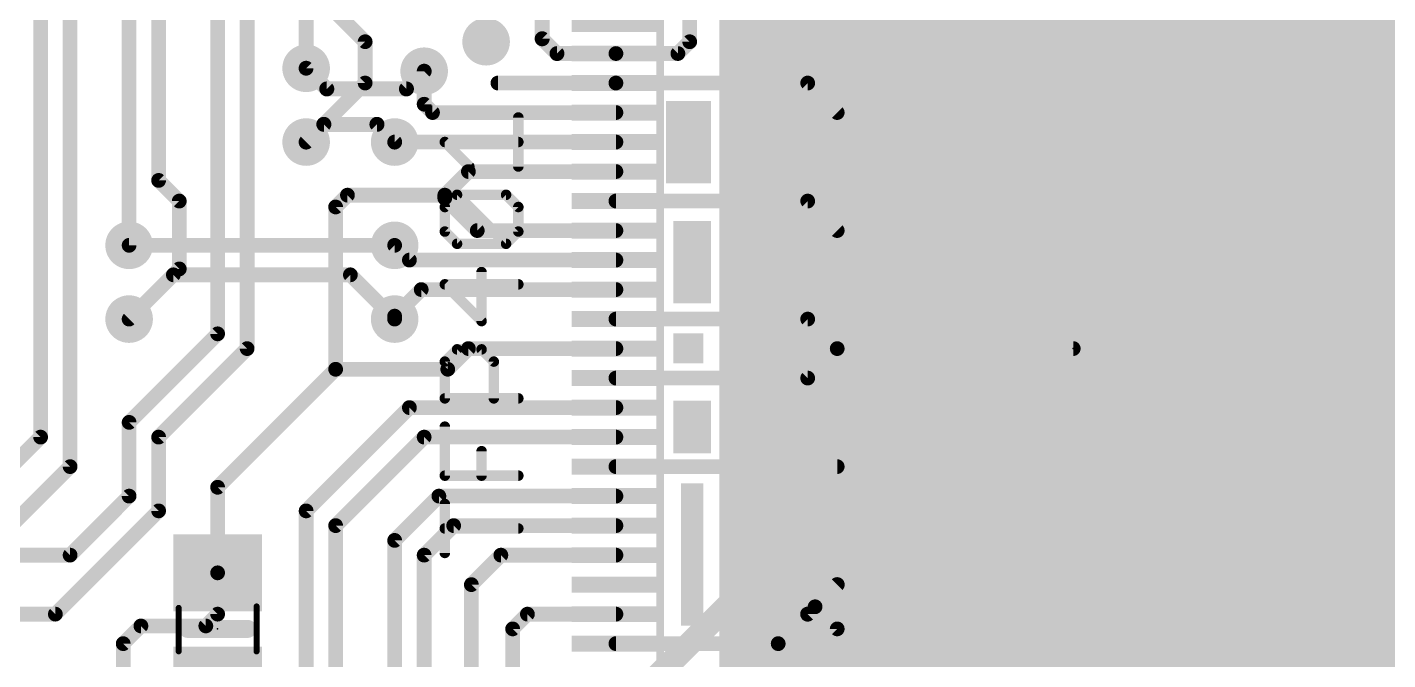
# Model space of a CAD drawing. Extents: x -30 to 79, y -8 to 63.
# Drawn here: x 11.27 to 34.33, y 26.73 to 37.45 of the extents above; entities that cross this region are included whole.
import ezdxf

# ---------------------------------------------------------------- set-up
doc = ezdxf.new("R2010")
doc.units = 0
for name, color, linetype in [('1', 12, 'CONTINUOUS'), ('16', 132, 'CONTINUOUS'), ('17', 110, 'CONTINUOUS'), ('18', 3, 'CONTINUOUS'), ('21', 40, 'CONTINUOUS'), ('23', 40, 'CONTINUOUS'), ('41', 12, 'CONTINUOUS'), ('51', 253, 'CONTINUOUS')]:
    doc.layers.add(name, color=color, linetype=linetype)

# ---------------------------------------------------------------- blocks, each defined once
blk = doc.blocks.new('RECT')
blk.add_solid([(-0.5, -0.5), (0.5, -0.5), (-0.5, 0.5), (0.5, 0.5)])
blk = doc.blocks.new('ROUNDP')
at = {"const_width": 0.5}
blk.add_lwpolyline([(0, -0.25, 1), (0, 0.25, 1), (0, -0.25)], format="xyb", dxfattribs=at)
blk = doc.blocks.new('ROUNDV')
at = {"const_width": 0.5}
blk.add_lwpolyline([(0, -0.25, 1), (0, 0.25, 1), (0, -0.25)], format="xyb", dxfattribs=at)

msp = doc.modelspace()

# ---------------------------------------------------------------- linework, layer by layer
at = {"layer": '1'}
for points, const_width in [([(14.5, 32.25), (14.5, 43)], 0.25), ([(15, 32), (15, 42.75)], 0.25), ([(16, 42.75), (16, 36.75)], 0.25), ([(11.5, 30.5), (11.5, 41.5)], 0.25), ([(13.5, 41.5), (13.5, 34.85)], 0.25), ([(12, 30), (12, 41.25)], 0.25), ([(13, 41.25), (13, 33.75)], 0.25), ([(20, 37.25), (20, 39.484)], 0.254), ([(22.5, 38.1), (22.5, 37.2)], 0.25), ([(16.5, 37.7), (17, 37.2)], 0.25), ([(20.25, 37), (20, 37.25)], 0.254), ([(17, 37.2), (17, 36.5)], 0.25), ([(21.25, 37), (20.25, 37)], 0.25), ([(22.3, 37), (21.25, 37)], 0.25), ([(22.5, 37.2), (22.3, 37)], 0.25), ([(18, 36.1414), (18, 36.7)], 0.25), ([(17, 36.5), (16, 35.5)], 0.25), ([(19.25, 36.5), (21.25, 36.5)], 0.25), ([(21.25, 36.5), (24.5, 36.5)], 0.25), ([(24.5, 36.5), (25, 36)], 0.25), ([(18.1414, 36), (18, 36.1414)], 0.25), ([(21.25, 36), (18.1414, 36)], 0.25), ([(17.5, 35.5), (21.25, 35.5)], 0.25), ([(18.35, 34.6), (18.75, 35)], 0.25), ([(21.25, 35), (18.75, 35)], 0.25), ([(13.5, 34.85), (13.85, 34.5)], 0.25), ([(13.85, 34.5), (13.85, 33.35)], 0.25), ([(16.5, 34.4), (16.7, 34.6)], 0.25), ([(16.7, 34.6), (18.35, 34.6)], 0.25), ([(18.35, 34.6), (18.35, 34.55)], 0.25), ([(18.35, 34.55), (18.9, 34)], 0.25), ([(21.25, 34.5), (24.5, 34.5)], 0.25), ([(24.5, 34.5), (25, 34)], 0.25), ([(16.5, 34.4), (16.5, 31.65)], 0.25), ([(21.25, 34), (18.9, 34)], 0.25), ([(17.75, 33.5), (17.5, 33.75)], 0.25), ([(13.85, 33.35), (13, 32.5)], 0.25), ([(21.25, 33.5), (17.75, 33.5)], 0.25), ([(17.5, 32.55), (17.95, 33)], 0.25), ([(21.25, 33), (17.95, 33)], 0.25), ([(17.5, 32.5), (17.5, 32.55)], 0.25), ([(21.25, 32.5), (24.5, 32.5)], 0.25), ([(24.5, 32.5), (25, 32)], 0.25), ([(13, 30.75), (14.5, 32.25)], 0.25), ([(13.5, 30.5), (15, 32)], 0.25), ([(18.75, 32), (18.4, 31.65)], 0.25), ([(21.25, 32), (18.75, 32)], 0.25), ([(24.5, 31.5), (25, 32)], 0.25), ([(25, 32), (29, 32)], 0.25), ([(16.5, 31.65), (14.5, 29.65)], 0.25), ([(18.4, 31.65), (16.5, 31.65)], 0.25), ([(21.25, 31.5), (24.5, 31.5)], 0.25), ([(17.75, 31), (16, 29.25)], 0.25), ([(21.25, 31), (17.75, 31)], 0.25), ([(13, 29.5), (13, 30.75)], 0.25), ([(11, 30), (11.5, 30.5)], 0.25), ([(13.5, 29.25), (13.5, 30.5)], 0.25), ([(16.5, 29), (18, 30.5)], 0.25), ([(18, 30.5), (21.25, 30.5)], 0.25), ([(11, 29), (12, 30)], 0.25), ([(21.25, 30), (25, 30)], 0.25), ([(14.5, 29.65), (14.5, 28.2)], 0.25), ([(12, 28.5), (13, 29.5)], 0.25), ([(17.5, 28.75), (18.25, 29.5)], 0.25), ([(18.25, 29.5), (21.25, 29.5)], 0.25), ([(11.75, 27.5), (13.5, 29.25)], 0.25), ([(16, 29.25), (16, 23.25)], 0.25), ([(16.5, 23), (16.5, 29)], 0.25), ([(18, 28.5), (18.5, 29)], 0.25), ([(21.25, 29), (18.5, 29)], 0.25), ([(17.5, 22), (17.5, 28.75)], 0.25), ([(9.25, 28.5), (12, 28.5)], 0.25), ([(18, 21.75), (18, 28.5)], 0.25), ([(19.3, 28.5), (18.8, 28)], 0.25), ([(21.25, 28.5), (19.3, 28.5)], 0.25), ([(14.5, 28.2), (14.5, 27.5)], 0.25), ([(18.8, 28), (18.8, 21.743)], 0.25), ([(24.5, 27.5), (25, 28)], 0.254), ([(24.625, 27.625), (25, 28)], 0.25), ([(24, 27), (24.625, 27.625)], 0.25), ([(25, 27.25), (24.625, 27.625)], 0.25), ([(9.25, 27.5), (11.75, 27.5)], 0.25), ([(14.5, 27.5), (14.3, 27.3)], 0.25), ([(19.75, 27.5), (19.5, 27.25)], 0.25), ([(21.25, 27.5), (19.75, 27.5)], 0.25), ([(24.5, 24.25), (24.5, 27.5)], 0.254), ([(13.2, 27.3), (12.9, 27)], 0.25), ([(14.3, 27.3), (13.2, 27.3)], 0.25), ([(19.5, 27.25), (19.5, 21.266)], 0.25), ([(25, 24.25), (25, 27.25)], 0.25), ([(12.9, 27), (12.9, 24.75)], 0.25), ([(21.25, 27), (24, 27)], 0.25), ([(23, 26), (24, 27)], 0.25)]:
    msp.add_lwpolyline(points, dxfattribs=dict(at, const_width=const_width))
for points, const_width in [([(20.0449, 37.2949, 1), (19.9551, 37.2051)], 0.127), ([(17.0625, 37.2, 1), (16.9375, 37.2)], 0.125), ([(16.9558, 37.1558, 1), (17.0442, 37.2442)], 0.125), ([(19.9365, 37.25, 1), (20.0635, 37.25)], 0.127), ([(20.25, 37.0625, 1), (20.25, 36.9375)], 0.125), ([(21.25, 37.0625, 1), (21.25, 36.9375)], 0.125), ([(21.25, 36.9375, 1), (21.25, 37.0625)], 0.125), ([(22.3, 36.9375, 1), (22.3, 37.0625)], 0.125), ([(22.4375, 37.2, 1), (22.5625, 37.2)], 0.125), ([(22.5442, 37.1558, 1), (22.4558, 37.2442)], 0.125), ([(20.2051, 36.9551, 1), (20.2949, 37.0449)], 0.127), ([(22.2558, 37.0442, 1), (22.3442, 36.9558)], 0.125), ([(15.9375, 36.75, 1), (16.0625, 36.75)], 0.125), ([(18.0625, 36.7, 1), (17.9375, 36.7)], 0.125), ([(16.9375, 36.5, 1), (17.0625, 36.5)], 0.125), ([(17.0442, 36.4558, 1), (16.9558, 36.5442)], 0.125), ([(19.25, 36.5625, 1), (19.25, 36.4375)], 0.125), ([(21.25, 36.5625, 1), (21.25, 36.4375)], 0.125), ([(21.25, 36.4375, 1), (21.25, 36.5625)], 0.125), ([(24.5442, 36.5442, 1), (24.4558, 36.4558)], 0.125), ([(24.5, 36.4375, 1), (24.5, 36.5625)], 0.125), ([(18.0442, 36.1856, 1), (17.9558, 36.0972)], 0.125), ([(17.9375, 36.1414, 1), (18.0625, 36.1414)], 0.125), ([(18.1414, 36.0625, 1), (18.1414, 35.9375)], 0.125), ([(18.0972, 35.9558, 1), (18.1856, 36.0442)], 0.125), ([(21.25, 35.9375, 1), (21.25, 36.0625)], 0.125), ([(24.9558, 35.9558, 1), (25.0442, 36.0442)], 0.125), ([(15.9558, 35.5442, 1), (16.0442, 35.4558)], 0.125), ([(17.5, 35.5625, 1), (17.5, 35.4375)], 0.125), ([(21.25, 35.4375, 1), (21.25, 35.5625)], 0.125), ([(18.75, 35.0625, 1), (18.75, 34.9375)], 0.125), ([(18.7942, 34.9558, 1), (18.7058, 35.0442)], 0.125), ([(21.25, 34.9375, 1), (21.25, 35.0625)], 0.125), ([(13.5442, 34.8942, 1), (13.4558, 34.8058)], 0.125), ([(13.4375, 34.85, 1), (13.5625, 34.85)], 0.125), ([(13.9125, 34.5, 1), (13.7875, 34.5)], 0.125), ([(13.8058, 34.4558, 1), (13.8942, 34.5442)], 0.125), ([(16.7, 34.6625, 1), (16.7, 34.5375)], 0.125), ([(16.7442, 34.5558, 1), (16.6558, 34.6442)], 0.125), ([(18.4125, 34.6, 1), (18.2875, 34.6)], 0.125), ([(18.3058, 34.6442, 1), (18.3942, 34.5558)], 0.125), ([(18.3942, 34.5942, 1), (18.3058, 34.5058)], 0.125), ([(18.2875, 34.55, 1), (18.4125, 34.55)], 0.125), ([(18.35, 34.5375, 1), (18.35, 34.6625)], 0.125), ([(21.25, 34.5625, 1), (21.25, 34.4375)], 0.125), ([(24.5442, 34.5442, 1), (24.4558, 34.4558)], 0.125), ([(24.5, 34.4375, 1), (24.5, 34.5625)], 0.125), ([(16.5625, 34.4, 1), (16.4375, 34.4)], 0.125), ([(16.4558, 34.4442, 1), (16.5442, 34.3558)], 0.125), ([(18.9, 34.0625, 1), (18.9, 33.9375)], 0.125), ([(18.8558, 33.9558, 1), (18.9442, 34.0442)], 0.125), ([(21.25, 33.9375, 1), (21.25, 34.0625)], 0.125), ([(24.9558, 33.9558, 1), (25.0442, 34.0442)], 0.125), ([(12.9375, 33.75, 1), (13.0625, 33.75)], 0.125), ([(17.5442, 33.7942, 1), (17.4558, 33.7058)], 0.125), ([(13.8942, 33.3058, 1), (13.8058, 33.3942)], 0.125), ([(17.75, 33.5625, 1), (17.75, 33.4375)], 0.125), ([(17.7058, 33.4558, 1), (17.7942, 33.5442)], 0.125), ([(21.25, 33.4375, 1), (21.25, 33.5625)], 0.125), ([(13.7875, 33.35, 1), (13.9125, 33.35)], 0.125), ([(17.95, 33.0625, 1), (17.95, 32.9375)], 0.125), ([(17.9942, 32.9558, 1), (17.9058, 33.0442)], 0.125), ([(21.25, 32.9375, 1), (21.25, 33.0625)], 0.125), ([(12.9558, 32.5442, 1), (13.0442, 32.4558)], 0.125), ([(17.5625, 32.55, 1), (17.4375, 32.55)], 0.125), ([(17.4558, 32.5942, 1), (17.5442, 32.5058)], 0.125), ([(17.4375, 32.5, 1), (17.5625, 32.5)], 0.125), ([(21.25, 32.5625, 1), (21.25, 32.4375)], 0.125), ([(24.5442, 32.5442, 1), (24.4558, 32.4558)], 0.125), ([(24.5, 32.4375, 1), (24.5, 32.5625)], 0.125), ([(14.4375, 32.25, 1), (14.5625, 32.25)], 0.125), ([(14.5442, 32.2058, 1), (14.4558, 32.2942)], 0.125), ([(14.9375, 32, 1), (15.0625, 32)], 0.125), ([(15.0442, 31.9558, 1), (14.9558, 32.0442)], 0.125), ([(18.75, 32.0625, 1), (18.75, 31.9375)], 0.125), ([(18.7942, 31.9558, 1), (18.7058, 32.0442)], 0.125), ([(21.25, 31.9375, 1), (21.25, 32.0625)], 0.125), ([(25, 32.0625, 1), (25, 31.9375)], 0.125), ([(25.0442, 31.9558, 1), (24.9558, 32.0442)], 0.125), ([(24.9558, 31.9558, 1), (25.0442, 32.0442)], 0.125), ([(29, 31.9375, 1), (29, 32.0625)], 0.125), ([(16.5, 31.7125, 1), (16.5, 31.5875)], 0.125), ([(16.4375, 31.65, 1), (16.5625, 31.65)], 0.125), ([(16.5442, 31.6058, 1), (16.4558, 31.6942)], 0.125), ([(18.3558, 31.6942, 1), (18.4442, 31.6058)], 0.125), ([(18.4, 31.5875, 1), (18.4, 31.7125)], 0.125), ([(21.25, 31.5625, 1), (21.25, 31.4375)], 0.125), ([(24.4558, 31.5442, 1), (24.5442, 31.4558)], 0.125), ([(24.5, 31.4375, 1), (24.5, 31.5625)], 0.125), ([(17.75, 31.0625, 1), (17.75, 30.9375)], 0.125), ([(17.7942, 30.9558, 1), (17.7058, 31.0442)], 0.125), ([(21.25, 30.9375, 1), (21.25, 31.0625)], 0.125), ([(13.0625, 30.75, 1), (12.9375, 30.75)], 0.125), ([(12.9558, 30.7942, 1), (13.0442, 30.7058)], 0.125), ([(11.4375, 30.5, 1), (11.5625, 30.5)], 0.125), ([(11.5442, 30.4558, 1), (11.4558, 30.5442)], 0.125), ([(13.5625, 30.5, 1), (13.4375, 30.5)], 0.125), ([(13.4558, 30.5442, 1), (13.5442, 30.4558)], 0.125), ([(18, 30.5625, 1), (18, 30.4375)], 0.125), ([(18.0442, 30.4558, 1), (17.9558, 30.5442)], 0.125), ([(21.25, 30.4375, 1), (21.25, 30.5625)], 0.125), ([(11.9375, 30, 1), (12.0625, 30)], 0.125), ([(12.0442, 29.9558, 1), (11.9558, 30.0442)], 0.125), ([(21.25, 30.0625, 1), (21.25, 29.9375)], 0.125), ([(25, 29.9375, 1), (25, 30.0625)], 0.125), ([(14.5625, 29.65, 1), (14.4375, 29.65)], 0.125), ([(14.4558, 29.6942, 1), (14.5442, 29.6058)], 0.125), ([(12.9375, 29.5, 1), (13.0625, 29.5)], 0.125), ([(13.0442, 29.4558, 1), (12.9558, 29.5442)], 0.125), ([(18.25, 29.5625, 1), (18.25, 29.4375)], 0.125), ([(18.2942, 29.4558, 1), (18.2058, 29.5442)], 0.125), ([(21.25, 29.4375, 1), (21.25, 29.5625)], 0.125), ([(13.4375, 29.25, 1), (13.5625, 29.25)], 0.125), ([(13.5442, 29.2058, 1), (13.4558, 29.2942)], 0.125), ([(16.0625, 29.25, 1), (15.9375, 29.25)], 0.125), ([(15.9558, 29.2942, 1), (16.0442, 29.2058)], 0.125), ([(16.5625, 29, 1), (16.4375, 29)], 0.125), ([(16.4558, 29.0442, 1), (16.5442, 28.9558)], 0.125), ([(18.5, 29.0625, 1), (18.5, 28.9375)], 0.125), ([(18.5442, 28.9558, 1), (18.4558, 29.0442)], 0.125), ([(21.25, 28.9375, 1), (21.25, 29.0625)], 0.125), ([(17.5625, 28.75, 1), (17.4375, 28.75)], 0.125), ([(17.4558, 28.7942, 1), (17.5442, 28.7058)], 0.125), ([(11.9558, 28.5442, 1), (12.0442, 28.4558)], 0.125), ([(12, 28.4375, 1), (12, 28.5625)], 0.125), ([(18.0625, 28.5, 1), (17.9375, 28.5)], 0.125), ([(17.9558, 28.5442, 1), (18.0442, 28.4558)], 0.125), ([(19.3, 28.5625, 1), (19.3, 28.4375)], 0.125), ([(19.3442, 28.4558, 1), (19.2558, 28.5442)], 0.125), ([(21.25, 28.4375, 1), (21.25, 28.5625)], 0.125), ([(14.5625, 28.2, 1), (14.4375, 28.2)], 0.125), ([(14.4375, 28.2, 1), (14.5625, 28.2)], 0.125), ([(18.8625, 28, 1), (18.7375, 28)], 0.125), ([(18.7558, 28.0442, 1), (18.8442, 27.9558)], 0.125), ([(25.0449, 27.9551, 1), (24.9551, 28.0449)], 0.127), ([(25.0442, 27.9558, 1), (24.9558, 28.0442)], 0.125), ([(24.6692, 27.6692, 1), (24.5808, 27.5808)], 0.125), ([(24.5808, 27.6692, 1), (24.6692, 27.5808)], 0.125), ([(24.6692, 27.5808, 1), (24.5808, 27.6692)], 0.125), ([(11.7058, 27.5442, 1), (11.7942, 27.4558)], 0.125), ([(11.75, 27.4375, 1), (11.75, 27.5625)], 0.125), ([(14.4375, 27.5, 1), (14.5625, 27.5)], 0.125), ([(14.5442, 27.4558, 1), (14.4558, 27.5442)], 0.125), ([(19.75, 27.5625, 1), (19.75, 27.4375)], 0.125), ([(19.7942, 27.4558, 1), (19.7058, 27.5442)], 0.125), ([(21.25, 27.4375, 1), (21.25, 27.5625)], 0.125), ([(24.5635, 27.5, 1), (24.4365, 27.5)], 0.127), ([(24.4551, 27.5449, 1), (24.5449, 27.4551)], 0.127), ([(13.2, 27.3625, 1), (13.2, 27.2375)], 0.125), ([(13.2442, 27.2558, 1), (13.1558, 27.3442)], 0.125), ([(14.2558, 27.3442, 1), (14.3442, 27.2558)], 0.125), ([(14.3, 27.2375, 1), (14.3, 27.3625)], 0.125), ([(19.5625, 27.25, 1), (19.4375, 27.25)], 0.125), ([(19.4558, 27.2942, 1), (19.5442, 27.2058)], 0.125), ([(25.0625, 27.25, 1), (24.9375, 27.25)], 0.125), ([(24.9558, 27.2058, 1), (25.0442, 27.2942)], 0.125), ([(12.9625, 27, 1), (12.8375, 27)], 0.125), ([(12.8558, 27.0442, 1), (12.9442, 26.9558)], 0.125), ([(21.25, 27.0625, 1), (21.25, 26.9375)], 0.125), ([(23.9558, 27.0442, 1), (24.0442, 26.9558)], 0.125), ([(24.0442, 26.9558, 1), (23.9558, 27.0442)], 0.125), ([(24, 26.9375, 1), (24, 27.0625)], 0.125)]:
    msp.add_lwpolyline(points, format="xyb", dxfattribs=dict(at, const_width=const_width))
at = {"layer": '16'}
for points, const_width in [([(32, 36.4), (32.55, 36.95)], 0.4064), ([(32.55, 36.95), (34.95, 36.95)], 0.4064), ([(16, 36.75), (16.35, 36.4)], 0.254), ([(17.7, 36.4), (18, 36.7)], 0.254), ([(16.35, 36.4), (17.7, 36.4)], 0.254), ([(32, 35), (32, 36.4)], 0.4064), ([(16, 35.5), (16.3, 35.8)], 0.254), ([(16.3, 35.8), (17.2, 35.8)], 0.254), ([(17.2, 35.8), (17.5, 35.5)], 0.254), ([(32, 35), (26, 29)], 0.4064), ([(17.5, 33.75), (13, 33.75)], 0.25), ([(13, 32.5), (13.75, 33.25)], 0.25), ([(16.75, 33.25), (13.75, 33.25)], 0.25), ([(17.5, 32.5), (16.75, 33.25)], 0.25), ([(32.5, 26), (39.45, 32.95)], 0.4064), ([(24.5, 29), (19.75, 24.25)], 0.4064), ([(26, 29), (24.5, 29)], 0.4064)]:
    msp.add_lwpolyline(points, dxfattribs=dict(at, const_width=const_width))
for points, const_width in [([(32.55, 37.0516, 1), (32.55, 36.8484)], 0.2032), ([(32.6218, 36.8782, 1), (32.4782, 37.0218)], 0.2032), ([(16.0449, 36.7949, 1), (15.9551, 36.7051)], 0.127), ([(18.0449, 36.6551, 1), (17.9551, 36.7449)], 0.127), ([(16.35, 36.4635, 1), (16.35, 36.3365)], 0.127), ([(16.3051, 36.3551, 1), (16.3949, 36.4449)], 0.127), ([(17.6551, 36.4449, 1), (17.7449, 36.3551)], 0.127), ([(17.7, 36.3365, 1), (17.7, 36.4635)], 0.127), ([(32.1016, 36.4, 1), (31.8984, 36.4)], 0.2032), ([(31.9282, 36.4718, 1), (32.0718, 36.3282)], 0.2032), ([(16.3, 35.8635, 1), (16.3, 35.7365)], 0.127), ([(16.3449, 35.7551, 1), (16.2551, 35.8449)], 0.127), ([(17.2449, 35.8449, 1), (17.1551, 35.7551)], 0.127), ([(17.2, 35.7365, 1), (17.2, 35.8635)], 0.127), ([(15.9551, 35.5449, 1), (16.0449, 35.4551)], 0.127), ([(17.4551, 35.4551, 1), (17.5449, 35.5449)], 0.127), ([(31.8984, 35, 1), (32.1016, 35)], 0.2032), ([(32.0718, 34.9282, 1), (31.9282, 35.0718)], 0.2032), ([(13, 33.8125, 1), (13, 33.6875)], 0.125), ([(17.5, 33.6875, 1), (17.5, 33.8125)], 0.125), ([(13.75, 33.3125, 1), (13.75, 33.1875)], 0.125), ([(13.7942, 33.2058, 1), (13.7058, 33.2942)], 0.125), ([(16.7942, 33.2942, 1), (16.7058, 33.2058)], 0.125), ([(16.75, 33.1875, 1), (16.75, 33.3125)], 0.125), ([(12.9558, 32.5442, 1), (13.0442, 32.4558)], 0.125), ([(17.4558, 32.4558, 1), (17.5442, 32.5442)], 0.125), ([(24.5, 29.1016, 1), (24.5, 28.8984)], 0.2032), ([(24.5718, 28.9282, 1), (24.4282, 29.0718)], 0.2032), ([(25.9282, 29.0718, 1), (26.0718, 28.9282)], 0.2032), ([(26, 28.8984, 1), (26, 29.1016)], 0.2032)]:
    msp.add_lwpolyline(points, format="xyb", dxfattribs=dict(at, const_width=const_width))
at = {"layer": '21'}
for points, const_width in [([(19.6406, 35.916, 1), (19.5516, 35.916)], 0.0889), ([(18.3819, 35.5322, 1), (18.319, 35.4693)], 0.0889), ([(18.3504, 35.5452, 1), (18.3504, 35.4563)], 0.0889), ([(19.5961, 35.4563, 1), (19.5961, 35.5452)], 0.0889), ([(18.7342, 35.0541, 1), (18.7971, 35.117)], 0.0889), ([(19.5516, 35.0855, 1), (19.6406, 35.0855)], 0.0889), ([(18.5895, 34.6377, 1), (18.5266, 34.5748)], 0.0889), ([(18.558, 34.6507, 1), (18.558, 34.5618)], 0.0889), ([(18.5895, 34.5748, 1), (18.5266, 34.6377)], 0.0889), ([(19.4199, 34.6377, 1), (19.3571, 34.5748)], 0.0889), ([(19.3885, 34.5618, 1), (19.3885, 34.6507)], 0.0889), ([(18.319, 34.4301, 1), (18.3819, 34.3672)], 0.0889), ([(18.3949, 34.3986, 1), (18.306, 34.3986)], 0.0889), ([(19.6406, 34.3986, 1), (19.5516, 34.3986)], 0.0889), ([(19.5647, 34.3672, 1), (19.6275, 34.4301)], 0.0889), ([(18.3819, 34.0148, 1), (18.319, 33.952)], 0.0889), ([(18.306, 33.9834, 1), (18.3949, 33.9834)], 0.0889), ([(19.5516, 33.9834, 1), (19.6406, 33.9834)], 0.0889), ([(19.6275, 33.952, 1), (19.5647, 34.0148)], 0.0889), ([(18.558, 33.8203, 1), (18.558, 33.7314)], 0.0889), ([(18.5266, 33.7444, 1), (18.5895, 33.8072)], 0.0889), ([(19.3571, 33.8072, 1), (19.4199, 33.7444)], 0.0889), ([(19.3571, 33.7444, 1), (19.4199, 33.8072)], 0.0889), ([(19.3885, 33.7314, 1), (19.3885, 33.8203)], 0.0889), ([(19.0177, 33.2965, 1), (18.9288, 33.2965)], 0.0889), ([(18.3504, 33.1334, 1), (18.3504, 33.0445)], 0.0889), ([(18.3819, 33.1203, 1), (18.319, 33.0575)], 0.0889), ([(19.5961, 33.0445, 1), (19.5961, 33.1334)], 0.0889), ([(18.9418, 32.4346, 1), (19.0047, 32.4975)], 0.0889), ([(18.9288, 32.4661, 1), (19.0177, 32.4661)], 0.0889), ([(18.558, 32.0312, 1), (18.558, 31.9423)], 0.0889), ([(18.5895, 31.9554, 1), (18.5266, 32.0182)], 0.0889), ([(19.0047, 32.0182, 1), (18.9418, 31.9554)], 0.0889), ([(18.9733, 31.9423, 1), (18.9733, 32.0312)], 0.0889), ([(18.3949, 31.7792, 1), (18.306, 31.7792)], 0.0889), ([(18.319, 31.8106, 1), (18.3819, 31.7478)], 0.0889), ([(19.2253, 31.7792, 1), (19.1364, 31.7792)], 0.0889), ([(19.1495, 31.7478, 1), (19.2123, 31.8106)], 0.0889), ([(18.3504, 31.2008, 1), (18.3504, 31.1119)], 0.0889), ([(18.306, 31.1563, 1), (18.3949, 31.1563)], 0.0889), ([(19.1364, 31.1563, 1), (19.2253, 31.1563)], 0.0889), ([(19.5961, 31.1119, 1), (19.5961, 31.2008)], 0.0889), ([(18.3949, 30.6771, 1), (18.306, 30.6771)], 0.0889), ([(19.0177, 30.2618, 1), (18.9288, 30.2618)], 0.0889), ([(18.3504, 29.8911, 1), (18.3504, 29.8022)], 0.0889), ([(18.306, 29.8466, 1), (18.3949, 29.8466)], 0.0889), ([(18.9288, 29.8466, 1), (19.0177, 29.8466)], 0.0889), ([(19.5961, 29.8022, 1), (19.5961, 29.8911)], 0.0889), ([(18.3949, 29.3673, 1), (18.306, 29.3673)], 0.0889), ([(18.3504, 28.9966, 1), (18.3504, 28.9077)], 0.0889), ([(19.5961, 28.9077, 1), (19.5961, 28.9966)], 0.0889), ([(18.306, 28.5369, 1), (18.3949, 28.5369)], 0.0889), ([(13.992, 27.3262, 1), (13.992, 27.1738)], 0.1524), ([(15.008, 27.1738, 1), (15.008, 27.3262)], 0.1524)]:
    msp.add_lwpolyline(points, format="xyb", dxfattribs=dict(at, const_width=const_width))
for points, const_width in [([(19.5961, 35.0855), (19.5961, 35.916)], 0.1778), ([(18.7657, 35.0855), (18.3504, 35.5007)], 0.1778), ([(18.3504, 35.5007), (19.5961, 35.5007)], 0.1778), ([(18.3504, 34.3986), (18.558, 34.6062)], 0.1778), ([(18.558, 34.6062), (19.3885, 34.6062)], 0.1778), ([(19.3885, 33.7758), (18.558, 34.6062)], 0.1778), ([(19.3885, 34.6062), (19.5961, 34.3986)], 0.1778), ([(18.3504, 33.9834), (18.3504, 34.3986)], 0.1778), ([(19.5961, 34.3986), (19.5961, 33.9834)], 0.1778), ([(18.558, 33.7758), (18.3504, 33.9834)], 0.1778), ([(19.5961, 33.9834), (19.3885, 33.7758)], 0.1778), ([(19.3885, 33.7758), (18.558, 33.7758)], 0.1778), ([(18.9733, 32.4661), (18.9733, 33.2965)], 0.1778), ([(19.5961, 33.0889), (18.3504, 33.0889)], 0.1778), ([(18.3504, 33.0889), (18.9733, 32.4661)], 0.1778), ([(18.3504, 31.7792), (18.558, 31.9868)], 0.1778), ([(18.558, 31.9868), (18.9733, 31.9868)], 0.1778), ([(18.9733, 31.9868), (19.1809, 31.7792)], 0.1778), ([(18.3504, 31.1563), (18.3504, 31.7792)], 0.1778), ([(19.1809, 31.7792), (19.1809, 31.1563)], 0.1778), ([(19.5961, 31.1563), (18.3504, 31.1563)], 0.1778), ([(18.3504, 29.8466), (18.3504, 30.6771)], 0.1778), ([(18.9733, 29.8466), (18.9733, 30.2618)], 0.1778), ([(19.5961, 29.8466), (18.3504, 29.8466)], 0.1778), ([(18.3504, 28.5369), (18.3504, 29.3673)], 0.1778), ([(19.5961, 28.9521), (18.3504, 28.9521)], 0.1778), ([(15.008, 27.25), (13.992, 27.25)], 0.3048)]:
    msp.add_lwpolyline(points, dxfattribs=dict(at, const_width=const_width))
at = {"layer": '23'}
for p in [(29, 32), (14.5, 27.25)]:
    msp.add_point(p, dxfattribs=at)
at = {"layer": '51'}
for points, const_width in [([(22, 25), (22, 39)], 0.127), ([(15.16, 27.631), (15.16, 26.869)], 0.1016), ([(13.84, 27.606), (13.84, 26.869)], 0.1016)]:
    msp.add_lwpolyline(points, dxfattribs=dict(at, const_width=const_width))
at = {"layer": '51', "const_width": 0.0508}
for points in [[(15.1854, 27.631, 1), (15.1346, 27.631)], [(13.8654, 27.606, 1), (13.8146, 27.606)], [(13.8146, 26.869, 1), (13.8654, 26.869)], [(15.1346, 26.869, 1), (15.1854, 26.869)]]:
    msp.add_lwpolyline(points, format="xyb", dxfattribs=at)

# ---------------------------------------------------------------- block references
at = {"layer": '1'}
for p, xscale, yscale in [((29, 32), 12, 12), ((21.25, 37.5), 1.5, 0.27), ((21.25, 37), 1.5, 0.27), ((21.25, 36.5), 1.5, 0.27), ((21.25, 36), 1.5, 0.27), ((21.25, 35.5), 1.5, 0.27), ((21.25, 35), 1.5, 0.27), ((21.25, 34.5), 1.5, 0.27), ((21.25, 34), 1.5, 0.27), ((21.25, 33.5), 1.5, 0.27), ((21.25, 33), 1.5, 0.27), ((21.25, 32.5), 1.5, 0.27), ((21.25, 32), 1.5, 0.27), ((21.25, 31.5), 1.5, 0.27), ((21.25, 31), 1.5, 0.27), ((21.25, 30.5), 1.5, 0.27), ((21.25, 30), 1.5, 0.27), ((21.25, 29.5), 1.5, 0.27), ((21.25, 29), 1.5, 0.27), ((21.25, 28.5), 1.5, 0.27), ((21.25, 28), 1.5, 0.27), ((21.25, 27.5), 1.5, 0.27), ((21.25, 27), 1.5, 0.27)]:
    msp.add_blockref('RECT', p, dxfattribs=dict(at, xscale=xscale, yscale=yscale))
at = {"layer": '1', "xscale": 1.3, "yscale": 1.5, "rotation": 270}
for p in [(14.5, 28.2), (14.5, 26.3)]:
    msp.add_blockref('RECT', p, dxfattribs=at)
at = {"layer": '17', "xscale": 0.908, "yscale": 0.908}
for p in [(25, 36), (25, 36), (27, 36), (27, 36), (29, 36), (29, 36), (31, 36), (31, 36), (33, 36), (33, 36), (25, 34), (25, 34), (33, 34), (33, 34), (25, 32), (25, 32), (33, 32), (33, 32), (25, 30), (25, 30), (33, 30), (33, 30), (25, 28), (25, 28), (27, 28), (27, 28), (29, 28), (29, 28), (31, 28), (31, 28), (33, 28), (33, 28)]:
    msp.add_blockref('ROUNDP', p, dxfattribs=at)
at = {"layer": '18', "xscale": 0.8064, "yscale": 0.8064}
for p in [(19.05, 37.2), (19.05, 37.2), (16, 36.75), (16, 36.75), (18, 36.7), (18, 36.7), (16, 35.5), (16, 35.5), (17.5, 35.5), (17.5, 35.5), (13, 33.75), (13, 33.75), (17.5, 33.75), (17.5, 33.75), (13, 32.5), (13, 32.5), (17.5, 32.5), (17.5, 32.5)]:
    msp.add_blockref('ROUNDV', p, dxfattribs=at)
at = {"layer": '41'}
for p, xscale, yscale in [((22.479, 35.4965), 0.762, 1.397), ((22.5425, 33.4645), 0.635, 1.397), ((22.479, 32.004), 0.508, 0.508), ((22.5425, 30.6705), 0.635, 0.889), ((22.5425, 28.5115), 0.381, 2.413)]:
    msp.add_blockref('RECT', p, dxfattribs=dict(at, xscale=xscale, yscale=yscale))
at = {"layer": '51', "yscale": 0.27}
for p in [(21.5, 37.5), (21.5, 37), (21.5, 36.5), (21.5, 36), (21.5, 35.5), (21.5, 35), (21.5, 34.5), (21.5, 34), (21.5, 33.5), (21.5, 33), (21.5, 32.5), (21.5, 32), (21.5, 31.5), (21.5, 31), (21.5, 30.5), (21.5, 30), (21.5, 29.5), (21.5, 29), (21.5, 28.5), (21.5, 28), (21.5, 27.5), (21.5, 27)]:
    msp.add_blockref('RECT', p, dxfattribs=at)
at = {"layer": '51', "xscale": 0.7501, "yscale": 1.4501, "rotation": 270}
for p in [(14.5012, 27.9672), (14.5012, 26.5194)]:
    msp.add_blockref('RECT', p, dxfattribs=at)

doc.saveas('drawing.dxf')
